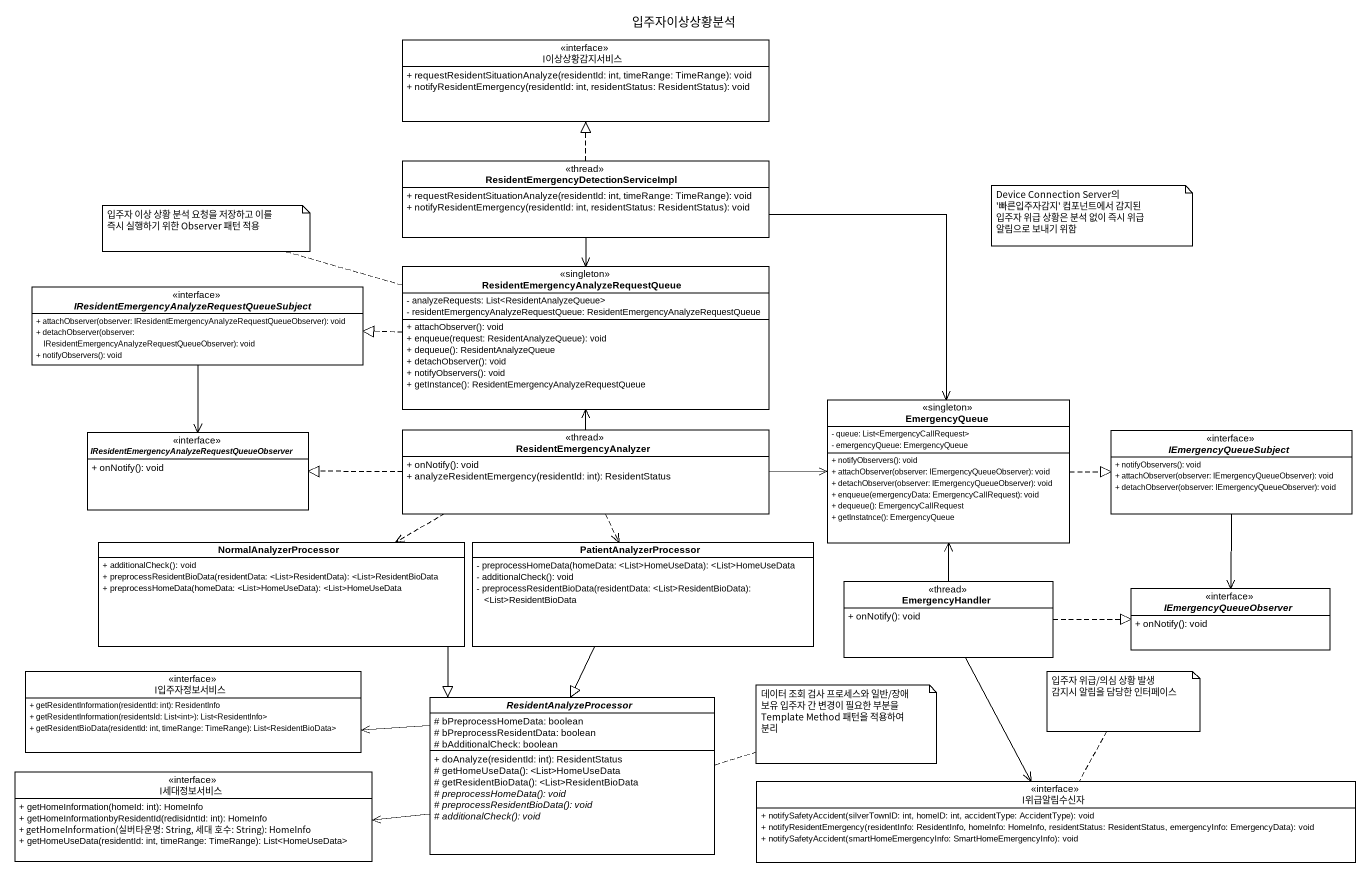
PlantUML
@startuml
title 입주자이상상황분석
hide circle
hide empty members
skinparam classAttributeIconSize 0
interface I이상상황감지서비스 {
  + requestResidentSituationAnalyze(residentId: int, timeRange: TimeRange): void
  + notifyResidentEmergency(residentId: int, residentStatus: ResidentStatus): void
}
class "ResidentEmergencyDetectionServiceImpl" as ResidentEmergencyDetectionSe <<thread>> {
  + requestResidentSituationAnalyze(residentId: int, timeRange: TimeRange): void
  + notifyResidentEmergency(residentId: int, residentStatus: ResidentStatus): void
}
class "ResidentEmergencyAnalyzeRequestQueue" as ResidentEmergencyAnalyzeRequ <<singleton>> {
  - analyzeRequests: List<ResidentAnalyzeQueue>
  - residentEmergencyAnalyzeRequestQueue: ResidentEmergencyAnalyzeRequestQueue
  + attachObserver(): void
  + enqueue(request: ResidentAnalyzeQueue): void
  + dequeue(): ResidentAnalyzeQueue
  + detachObserver(): void
  + notifyObservers(): void
  + getInstance(): ResidentEmergencyAnalyzeRequestQueue
}
interface "IResidentEmergencyAnalyzeRequestQueueSubject" as IResidentEmergencyAnalyzeReq {
  + attachObserver(observer: IResidentEmergencyAnalyzeRequestQueueObserver): void
  + detachObserver(observer: IResidentEmergencyAnalyzeRequestQueueObserver): void
  + notifyObservers(): void
}
interface "IResidentEmergencyAnalyzeRequestQueueObserver" as IResidentEmergencyAnalyzeReq_2 {
  + onNotify(): void
}
class ResidentEmergencyAnalyzer <<thread>> {
  + onNotify(): void
  + analyzeResidentEmergency(residentId: int): ResidentStatus
}
class EmergencyQueue <<singleton>> {
  - queue: List<EmergencyCallRequest>
  - emergencyQueue: EmergencyQueue
  + notifyObservers(): void
  + attachObserver(observer: IEmergencyQueueObserver): void
  + detachObserver(observer: IEmergencyQueueObserver): void
  + enqueue(emergencyData: EmergencyCallRequest): void
  + dequeue(): EmergencyCallRequest
  + getInstatnce(): EmergencyQueue
}
interface IEmergencyQueueSubject {
  + notifyObservers(): void
  + attachObserver(observer: IEmergencyQueueObserver): void
  + detachObserver(observer: IEmergencyQueueObserver): void
}
class NormalAnalyzerProcessor {
  + additionalCheck(): void
  + preprocessResidentBioData(residentData: <List>ResidentData): <List>ResidentBioData
  + preprocessHomeData(homeData: <List>HomeUseData): <List>HomeUseData
}
class PatientAnalyzerProcessor {
  - preprocessHomeData(homeData: <List>HomeUseData): <List>HomeUseData
  - additionalCheck(): void
  - preprocessResidentBioData(residentData: <List>ResidentBioData): <List>ResidentBioData
}
class EmergencyHandler <<thread>> {
  + onNotify(): void
}
interface IEmergencyQueueObserver {
  + onNotify(): void
}
interface I입주자정보서비스 {
  + getResidentInformation(residentId: int): ResidentInfo
  + getResidentInformation(residentsId: List<int>): List<ResidentInfo>
  + getResidentBioData(residentId: int, timeRange: TimeRange): List<ResidentBioData>
}
abstract class ResidentAnalyzeProcessor {
  # bPreprocessHomeData: boolean
  # bPreprocessResidentData: boolean
  # bAdditionalCheck: boolean
  + doAnalyze(residentId: int): ResidentStatus
  # getHomeUseData(): <List>HomeUseData
  # getResidentBioData(): <List>ResidentBioData
  {abstract} # preprocessHomeData(): void
  {abstract} # preprocessResidentBioData(): void
  {abstract} # additionalCheck(): void
}
interface I세대정보서비스 {
  + getHomeInformation(homeId: int): HomeInfo
  + getHomeInformationbyResidentId(redisidntId: int): HomeInfo
  + getHomeInformation(실버타운명: String, 세대 호수: String): HomeInfo
  + getHomeUseData(residentId: int, timeRange: TimeRange): List<HomeUseData>
}
interface I위급알림수신자 {
  + notifySafetyAccident(silverTownID: int, homeID: int, accidentType: AccidentType): void
  + notifyResidentEmergency(residentInfo: ResidentInfo, homeInfo: HomeInfo, residentStatus: ResidentStatus, emergencyInfo: EmergencyData): void
  + notifySafetyAccident(smartHomeEmergencyInfo: SmartHomeEmergencyInfo): void
}
ResidentEmergencyDetectionSe .up.|> I이상상황감지서비스
ResidentEmergencyDetectionSe --> ResidentEmergencyAnalyzeRequ
ResidentEmergencyDetectionSe --> EmergencyQueue
ResidentEmergencyAnalyzeRequ .left.|> IResidentEmergencyAnalyzeReq
IResidentEmergencyAnalyzeReq --> IResidentEmergencyAnalyzeReq_2
ResidentEmergencyAnalyzer -up-> ResidentEmergencyAnalyzeRequ
ResidentEmergencyAnalyzer .left.|> IResidentEmergencyAnalyzeReq_2
ResidentEmergencyAnalyzer -right-> EmergencyQueue
ResidentEmergencyAnalyzer .left.> NormalAnalyzerProcessor
ResidentEmergencyAnalyzer ..> PatientAnalyzerProcessor
EmergencyQueue .right.|> IEmergencyQueueSubject
IEmergencyQueueSubject --> IEmergencyQueueObserver
NormalAnalyzerProcessor --|> ResidentAnalyzeProcessor
PatientAnalyzerProcessor --|> ResidentAnalyzeProcessor
EmergencyHandler -up-> EmergencyQueue
EmergencyHandler .right.|> IEmergencyQueueObserver
EmergencyHandler --> I위급알림수신자
ResidentAnalyzeProcessor -left-> I입주자정보서비스
ResidentAnalyzeProcessor -left-> I세대정보서비스
note as N1
  Device Connection Server의 '빠른입주자감지' 컴포넌트에서 감지된 입주자 위급 상황은 분석 없이 즉시 위급 알림으로 보내기 위함
end note
note left of ResidentEmergencyAnalyzeRequ : 입주자 이상 상황 분석 요청을 저장하고 이를 즉시 실행하기 위한 Observer 패턴 적용
note top of I위급알림수신자 : 입주자 위급/의심 상황 발생 감지시 알림을 담당한 인터페이스
note right of ResidentAnalyzeProcessor : 데이터 조회 검사 프로세스와 일반/장애 보유 입주자 간 변경이 필요한 부분을 Template Method 패턴을 적용하여 분리
@enduml
